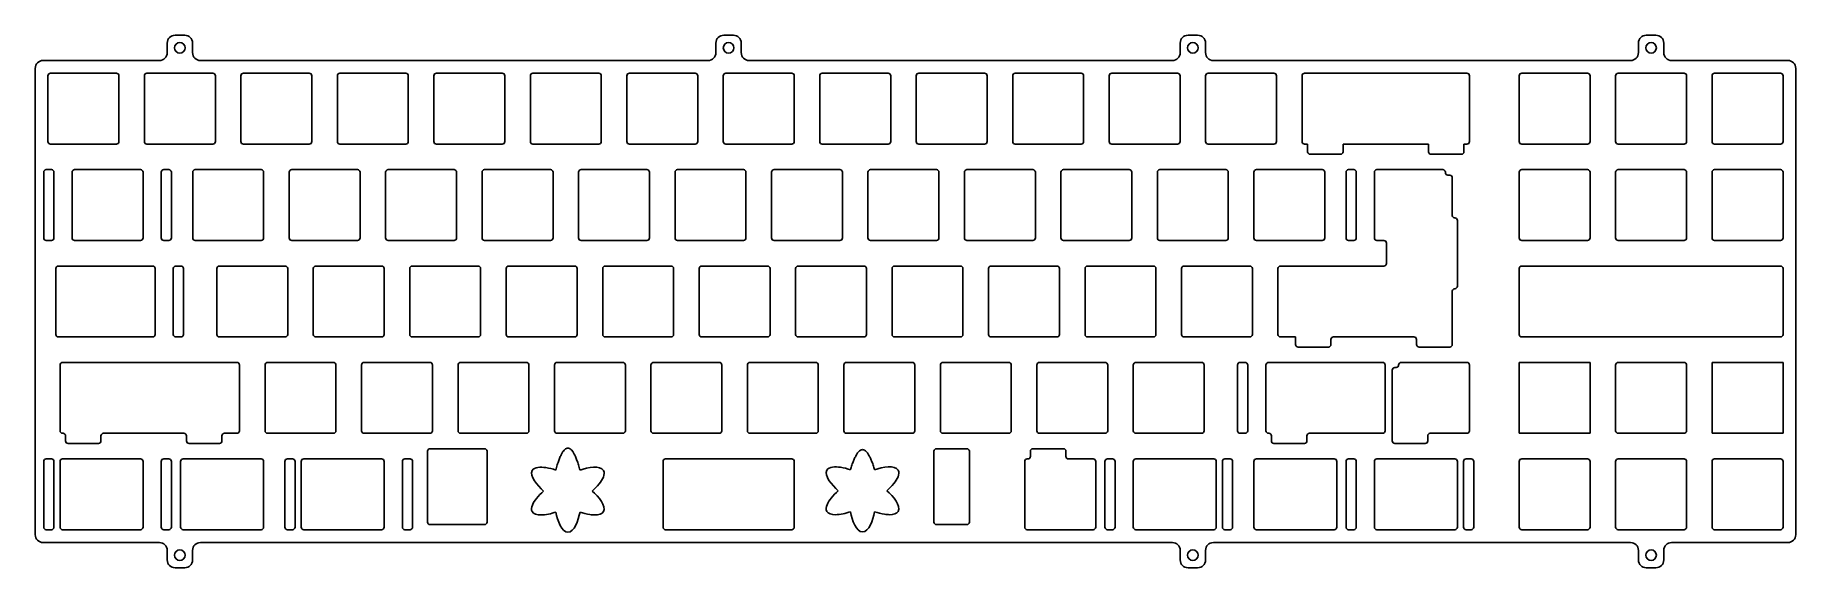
# Model space of a CAD drawing. Header units: millimetres. Extents: x 0 to 348, y -100 to 5.
import ezdxf

# ---------------------------------------------------------------- set-up
doc = ezdxf.new("R2010")
doc.units = ezdxf.units.MM

msp = doc.modelspace()

# ---------------------------------------------------------------- linework, layer by layer
at = {"color": 7, "linetype": 'Continuous', "lineweight": 25}
for p, q in [((26.07, 1.84), (26.07, 3.74)), ((27.62, 5.29), (29.52, 5.29)), ((31.07, 1.84), (31.07, 3.74)), ((134.42, 3.74), (134.42, 1.84)), ((135.97, 5.29), (137.87, 5.29)), ((139.42, 3.74), (139.42, 1.84)), ((226.1, 1.84), (226.1, 3.74)), ((227.65, 5.29), (229.55, 5.29)), ((231.1, 1.84), (231.1, 3.74)), ((316.59, 1.84), (316.59, 3.74)), ((318.14, 5.29), (320.04, 5.29)), ((321.59, 1.84), (321.59, 3.74)), ((1.55, 0.29), (24.52, 0.29)), ((32.62, 0.29), (132.87, 0.29)), ((140.97, 0.29), (224.55, 0.29)), ((232.65, 0.29), (315.04, 0.29)), ((323.14, 0.29), (346.11, 0.29)), ((0, -1.26), (0, -93.41)), ((2.52, -2.73), (2.52, -15.73)), ((16.02, -2.23), (3.02, -2.23)), ((16.52, -15.73), (16.52, -2.73)), ((21.57, -2.73), (21.57, -15.73)), ((22.07, -2.23), (35.08, -2.23)), ((35.58, -2.73), (35.58, -15.73)), ((40.62, -2.73), (40.62, -15.73)), ((41.12, -2.23), (54.12, -2.23)), ((54.62, -2.73), (54.62, -15.73)), ((59.67, -2.73), (59.67, -15.73)), ((60.17, -2.23), (73.17, -2.23)), ((73.67, -2.73), (73.67, -15.73)), ((78.72, -2.73), (78.72, -15.73)), ((79.22, -2.23), (92.22, -2.23)), ((92.72, -2.73), (92.72, -15.73)), ((97.78, -2.73), (97.78, -15.73)), ((98.28, -2.23), (111.28, -2.23)), ((111.78, -2.73), (111.78, -15.73)), ((116.83, -2.73), (116.83, -15.73)), ((117.33, -2.23), (130.32, -2.23)), ((130.82, -2.73), (130.82, -15.73)), ((135.88, -2.73), (135.88, -15.73)), ((136.38, -2.23), (149.38, -2.23)), ((149.88, -2.73), (149.88, -15.73)), ((154.93, -2.73), (154.93, -15.73)), ((155.43, -2.23), (168.43, -2.23)), ((168.93, -2.73), (168.93, -15.73)), ((173.97, -2.73), (173.97, -15.73)), ((174.47, -2.23), (187.47, -2.23)), ((187.97, -2.73), (187.97, -15.73)), ((193.03, -2.73), (193.03, -15.73)), ((193.53, -2.23), (206.53, -2.23)), ((207.03, -2.73), (207.03, -15.73)), ((212.07, -2.73), (212.07, -15.73)), ((212.57, -2.23), (225.57, -2.23)), ((226.07, -2.73), (226.07, -15.73)), ((231.12, -2.73), (231.12, -15.73)), ((231.62, -2.23), (244.62, -2.23)), ((245.12, -2.73), (245.12, -15.73)), ((250.18, -2.73), (250.18, -15.73)), ((250.68, -2.23), (282.73, -2.23)), ((283.23, -2.73), (283.23, -15.73)), ((293.04, -2.73), (293.04, -15.73)), ((293.54, -2.23), (306.54, -2.23)), ((307.04, -2.73), (307.04, -15.73)), ((312.09, -2.73), (312.09, -15.73)), ((312.59, -2.23), (325.59, -2.23)), ((326.09, -2.73), (326.09, -15.73)), ((331.14, -2.73), (331.14, -15.73)), ((331.64, -2.23), (344.64, -2.23)), ((345.14, -2.73), (345.14, -15.73)), ((347.66, -1.26), (347.66, -93.41)), ((3.02, -16.23), (16.02, -16.23)), ((22.07, -16.23), (35.08, -16.23)), ((41.12, -16.23), (54.12, -16.23)), ((60.17, -16.23), (73.17, -16.23)), ((79.22, -16.23), (92.22, -16.23)), ((98.28, -16.23), (111.28, -16.23)), ((117.33, -16.23), (130.32, -16.23)), ((136.38, -16.23), (149.38, -16.23)), ((155.43, -16.23), (168.43, -16.23)), ((174.47, -16.23), (187.47, -16.23)), ((193.53, -16.23), (206.53, -16.23)), ((212.57, -16.23), (225.57, -16.23)), ((231.62, -16.23), (244.62, -16.23)), ((250.68, -16.23), (251.26, -16.23)), ((251.26, -16.23), (251.26, -17.73)), ((258.26, -16.23), (275.14, -16.23)), ((258.26, -16.23), (258.26, -17.73)), ((275.14, -16.23), (275.14, -17.73)), ((282.14, -16.23), (282.73, -16.23)), ((282.14, -16.23), (282.14, -17.73)), ((293.54, -16.23), (306.54, -16.23)), ((312.59, -16.23), (325.59, -16.23)), ((331.64, -16.23), (344.64, -16.23)), ((251.76, -18.23), (257.76, -18.23)), ((275.64, -18.23), (281.64, -18.23)), ((1.69, -21.78), (1.69, -34.78)), ((2.19, -21.28), (3.19, -21.28)), ((3.69, -21.78), (3.69, -34.78)), ((7.29, -21.78), (7.29, -34.78)), ((7.79, -21.28), (20.79, -21.28)), ((21.29, -21.78), (21.29, -34.78)), ((24.89, -21.78), (24.89, -34.78)), ((25.39, -21.28), (26.39, -21.28)), ((26.89, -21.78), (26.89, -34.78)), ((31.1, -21.78), (31.1, -34.78)), ((31.6, -21.28), (44.6, -21.28)), ((45.1, -21.78), (45.1, -34.78)), ((50.15, -21.78), (50.15, -34.78)), ((50.65, -21.28), (63.65, -21.28)), ((64.15, -21.78), (64.15, -34.78)), ((69.2, -21.78), (69.2, -34.78)), ((69.7, -21.28), (82.7, -21.28)), ((83.2, -21.78), (83.2, -34.78)), ((88.25, -21.78), (88.25, -34.78)), ((88.75, -21.28), (101.75, -21.28)), ((102.25, -21.78), (102.25, -34.78)), ((107.3, -21.78), (107.3, -34.78)), ((107.8, -21.28), (120.8, -21.28)), ((121.3, -21.78), (121.3, -34.78)), ((126.35, -21.78), (126.35, -34.78)), ((126.85, -21.28), (139.85, -21.28)), ((140.35, -21.78), (140.35, -34.78)), ((145.4, -21.78), (145.4, -34.78)), ((145.9, -21.28), (158.9, -21.28)), ((159.4, -21.78), (159.4, -34.78)), ((164.45, -21.78), (164.45, -34.78)), ((164.95, -21.28), (177.95, -21.28)), ((178.45, -21.78), (178.45, -34.78)), ((183.5, -21.78), (183.5, -34.78)), ((184, -21.28), (197, -21.28)), ((197.5, -21.78), (197.5, -34.78)), ((202.55, -21.78), (202.55, -34.78)), ((203.05, -21.28), (216.05, -21.28)), ((216.55, -21.78), (216.55, -34.78)), ((221.6, -21.78), (221.6, -34.78)), ((222.1, -21.28), (235.1, -21.28)), ((235.6, -21.78), (235.6, -34.78)), ((240.65, -21.78), (240.65, -34.78)), ((241.15, -21.28), (254.15, -21.28)), ((254.65, -21.78), (254.65, -34.78)), ((258.86, -21.78), (258.86, -34.78)), ((259.36, -21.28), (260.36, -21.28)), ((260.86, -21.78), (260.86, -34.78)), ((264.46, -21.78), (264.46, -34.78)), ((264.96, -21.28), (277.96, -21.28)), ((278.46, -21.78), (278.46, -21.87)), ((279.34, -22.37), (278.96, -22.37)), ((279.84, -22.87), (279.84, -30.31)), ((293.04, -21.78), (293.04, -34.78)), ((293.54, -21.28), (306.54, -21.28)), ((307.04, -21.78), (307.04, -34.78)), ((312.09, -21.78), (312.09, -34.78)), ((312.59, -21.28), (325.59, -21.28)), ((326.09, -21.78), (326.09, -34.78)), ((331.14, -21.78), (331.14, -34.78)), ((331.64, -21.28), (344.64, -21.28)), ((345.14, -21.78), (345.14, -34.78)), ((280.84, -31.31), (280.84, -44.31)), ((2.19, -35.28), (3.19, -35.28)), ((7.79, -35.28), (20.79, -35.28)), ((25.39, -35.28), (26.39, -35.28)), ((31.6, -35.28), (44.6, -35.28)), ((50.65, -35.28), (63.65, -35.28)), ((69.7, -35.28), (82.7, -35.28)), ((88.75, -35.28), (101.75, -35.28)), ((107.8, -35.28), (120.8, -35.28)), ((126.85, -35.28), (139.85, -35.28)), ((145.9, -35.28), (158.9, -35.28)), ((164.95, -35.28), (177.95, -35.28)), ((184, -35.28), (197, -35.28)), ((203.05, -35.28), (216.05, -35.28)), ((222.1, -35.28), (235.1, -35.28)), ((241.15, -35.28), (254.15, -35.28)), ((259.36, -35.28), (260.36, -35.28)), ((264.96, -35.28), (266.34, -35.28)), ((266.84, -35.78), (266.84, -39.83)), ((293.54, -35.28), (306.54, -35.28)), ((312.59, -35.28), (325.59, -35.28)), ((331.64, -35.28), (344.64, -35.28)), ((4.07, -40.83), (4.07, -53.83)), ((4.57, -40.33), (23.17, -40.33)), ((23.67, -40.83), (23.67, -53.83)), ((27.27, -40.83), (27.27, -53.83)), ((27.77, -40.33), (28.77, -40.33)), ((29.27, -40.83), (29.27, -53.83)), ((35.86, -40.83), (35.86, -53.83)), ((36.36, -40.33), (49.36, -40.33)), ((49.86, -40.83), (49.86, -53.83)), ((54.91, -40.83), (54.91, -53.83)), ((55.41, -40.33), (68.41, -40.33)), ((68.91, -40.83), (68.91, -53.83)), ((73.96, -40.83), (73.96, -53.83)), ((74.46, -40.33), (87.46, -40.33)), ((87.96, -40.83), (87.96, -53.83)), ((93.01, -40.83), (93.01, -53.83)), ((93.51, -40.33), (106.51, -40.33)), ((107.01, -40.83), (107.01, -53.83)), ((112.06, -40.83), (112.06, -53.83)), ((112.56, -40.33), (125.56, -40.33)), ((126.06, -40.83), (126.06, -53.83)), ((131.11, -40.83), (131.11, -53.83)), ((131.61, -40.33), (144.61, -40.33)), ((145.11, -40.83), (145.11, -53.83)), ((150.16, -40.83), (150.16, -53.83)), ((150.66, -40.33), (163.66, -40.33)), ((164.16, -40.83), (164.16, -53.83)), ((169.21, -40.83), (169.21, -53.83)), ((169.71, -40.33), (182.71, -40.33)), ((183.21, -40.83), (183.21, -53.83)), ((188.26, -40.83), (188.26, -53.83)), ((188.76, -40.33), (201.76, -40.33)), ((202.26, -40.83), (202.26, -53.83)), ((207.31, -40.83), (207.31, -53.83)), ((207.81, -40.33), (220.81, -40.33)), ((221.31, -40.83), (221.31, -53.83)), ((226.36, -40.83), (226.36, -53.83)), ((226.86, -40.33), (239.86, -40.33)), ((240.36, -40.83), (240.36, -53.83)), ((245.41, -40.83), (245.41, -53.83)), ((245.91, -40.33), (266.34, -40.33)), ((293.04, -40.83), (293.04, -53.83)), ((293.54, -40.33), (344.64, -40.33)), ((345.14, -40.83), (345.14, -53.83)), ((279.84, -55.83), (279.84, -45.31)), ((4.57, -54.33), (23.17, -54.33)), ((27.77, -54.33), (28.77, -54.33)), ((36.36, -54.33), (49.36, -54.33)), ((55.41, -54.33), (68.41, -54.33)), ((74.46, -54.33), (87.46, -54.33)), ((93.51, -54.33), (106.51, -54.33)), ((112.56, -54.33), (125.56, -54.33)), ((131.61, -54.33), (144.61, -54.33)), ((150.66, -54.33), (163.66, -54.33)), ((169.71, -54.33), (182.71, -54.33)), ((188.76, -54.33), (201.76, -54.33)), ((207.81, -54.33), (220.81, -54.33)), ((226.86, -54.33), (239.86, -54.33)), ((245.91, -54.33), (248.88, -54.33)), ((248.88, -54.33), (248.88, -55.83)), ((255.88, -54.83), (255.88, -55.83)), ((272.26, -54.33), (256.38, -54.33)), ((272.76, -55.83), (272.76, -54.83)), ((293.54, -54.33), (344.64, -54.33)), ((249.38, -56.33), (255.38, -56.33)), ((273.26, -56.33), (279.34, -56.33)), ((4.91, -59.88), (4.91, -72.88)), ((5.41, -59.38), (39.84, -59.38)), ((40.34, -59.88), (40.34, -72.88)), ((45.39, -59.88), (45.39, -72.88)), ((45.89, -59.38), (58.89, -59.38)), ((59.39, -59.88), (59.39, -72.88)), ((64.44, -59.88), (64.44, -72.88)), ((64.94, -59.38), (77.94, -59.38)), ((78.44, -59.88), (78.44, -72.88)), ((83.49, -59.88), (83.49, -72.88)), ((83.99, -59.38), (96.99, -59.38)), ((97.49, -59.88), (97.49, -72.88)), ((102.54, -59.88), (102.54, -72.88)), ((103.04, -59.38), (116.04, -59.38)), ((116.54, -59.88), (116.54, -72.88)), ((121.59, -59.88), (121.59, -72.88)), ((122.09, -59.38), (135.09, -59.38)), ((135.59, -59.88), (135.59, -72.88)), ((140.64, -59.88), (140.64, -72.88)), ((141.14, -59.38), (154.14, -59.38)), ((154.64, -59.88), (154.64, -72.88)), ((159.69, -59.88), (159.69, -72.88)), ((160.19, -59.38), (173.19, -59.38)), ((173.69, -59.88), (173.69, -72.88)), ((178.74, -59.88), (178.74, -72.88)), ((179.24, -59.38), (192.24, -59.38)), ((192.74, -59.88), (192.74, -72.88)), ((197.79, -59.88), (197.79, -72.88)), ((198.29, -59.38), (211.29, -59.38)), ((211.79, -59.88), (211.79, -72.88)), ((216.84, -59.88), (216.84, -72.88)), ((217.34, -59.38), (230.34, -59.38)), ((230.84, -59.88), (230.84, -72.88)), ((237.43, -59.88), (237.43, -72.88)), ((237.93, -59.38), (238.93, -59.38)), ((239.43, -59.88), (239.43, -72.88)), ((243.03, -59.88), (243.03, -72.88)), ((266.06, -59.38), (243.53, -59.38)), ((266.56, -59.88), (266.56, -72.88)), ((267.99, -60.88), (267.99, -74.88)), ((268.49, -60.38), (268.73, -60.38)), ((269.73, -59.38), (282.73, -59.38)), ((283.23, -59.88), (283.23, -72.88)), ((293.04, -59.38), (307.04, -59.38)), ((293.04, -59.38), (293.04, -73.38)), ((307.04, -59.38), (307.04, -73.38)), ((312.09, -59.88), (312.09, -72.88)), ((312.59, -59.38), (325.59, -59.38)), ((326.09, -59.88), (326.09, -72.88)), ((331.14, -59.38), (345.14, -59.38)), ((331.14, -59.38), (331.14, -73.38)), ((345.14, -59.38), (345.14, -73.38)), ((5.41, -73.38), (5.49, -73.38)), ((5.99, -73.88), (5.99, -74.88)), ((6.49, -75.38), (12.49, -75.38)), ((12.99, -73.88), (12.99, -74.88)), ((13.49, -73.38), (29.37, -73.38)), ((29.87, -73.88), (29.87, -74.88)), ((30.37, -75.38), (36.37, -75.38)), ((36.87, -73.88), (36.87, -74.88)), ((37.37, -73.38), (39.84, -73.38)), ((45.89, -73.38), (58.89, -73.38)), ((64.94, -73.38), (77.94, -73.38)), ((88.72, -76.43), (77.97, -76.43)), ((83.99, -73.38), (96.99, -73.38)), ((103.04, -73.38), (116.04, -73.38)), ((122.09, -73.38), (135.09, -73.38)), ((141.14, -73.38), (154.14, -73.38)), ((160.19, -73.38), (173.19, -73.38)), ((183.97, -76.43), (177.97, -76.43)), ((179.24, -73.38), (192.24, -73.38)), ((203.03, -76.43), (197.03, -76.43)), ((198.29, -73.38), (211.29, -73.38)), ((217.34, -73.38), (230.34, -73.38)), ((237.93, -73.38), (238.93, -73.38)), ((243.53, -73.38), (243.62, -73.38)), ((244.12, -73.88), (244.12, -74.88)), ((244.62, -75.38), (250.62, -75.38)), ((251.12, -73.88), (251.12, -74.88)), ((251.62, -73.38), (266.06, -73.38)), ((268.49, -75.38), (274.49, -75.38)), ((274.99, -73.88), (274.99, -74.88)), ((275.49, -73.38), (282.73, -73.38)), ((293.04, -73.38), (307.04, -73.38)), ((312.59, -73.38), (325.59, -73.38)), ((331.14, -73.38), (345.14, -73.38)), ((1.69, -78.93), (1.69, -91.93)), ((2.19, -78.43), (3.19, -78.43)), ((3.69, -78.93), (3.69, -91.93)), ((4.91, -78.93), (4.91, -91.93)), ((5.41, -78.43), (20.79, -78.43)), ((21.29, -78.93), (21.29, -91.93)), ((24.89, -78.93), (24.89, -91.93)), ((25.39, -78.43), (26.39, -78.43)), ((26.89, -78.93), (26.89, -91.93)), ((28.72, -78.93), (28.72, -91.93)), ((29.22, -78.43), (44.6, -78.43)), ((45.1, -78.93), (45.1, -91.93)), ((49.31, -78.93), (49.31, -91.93)), ((49.81, -78.43), (50.81, -78.43)), ((51.31, -78.93), (51.31, -91.93)), ((52.53, -78.93), (52.53, -91.93)), ((53.03, -78.43), (68.41, -78.43)), ((68.91, -78.93), (68.91, -91.93)), ((72.51, -78.93), (72.51, -91.93)), ((73.01, -78.43), (74.01, -78.43)), ((74.51, -78.93), (74.51, -91.93)), ((77.47, -90.93), (77.47, -76.93)), ((89.22, -90.93), (89.22, -76.93)), ((123.97, -78.93), (123.97, -91.93)), ((124.47, -78.43), (149.38, -78.43)), ((149.88, -78.93), (149.88, -91.93)), ((177.47, -90.93), (177.47, -76.93)), ((184.47, -90.93), (184.47, -76.93)), ((195.41, -78.93), (195.41, -91.93)), ((195.91, -78.43), (196.03, -78.43)), ((196.53, -76.93), (196.53, -77.93)), ((203.53, -77.93), (203.53, -76.93)), ((204.03, -78.43), (208.91, -78.43)), ((209.41, -78.93), (209.41, -91.93)), ((211.24, -78.93), (211.24, -91.93)), ((211.74, -78.43), (212.74, -78.43)), ((213.24, -78.93), (213.24, -91.93)), ((216.84, -78.93), (216.84, -91.93)), ((217.34, -78.43), (232.72, -78.43)), ((233.22, -78.93), (233.22, -91.93)), ((234.44, -78.93), (234.44, -91.93)), ((234.94, -78.43), (235.94, -78.43)), ((236.44, -78.93), (236.44, -91.93)), ((240.65, -78.93), (240.65, -91.93)), ((241.15, -78.43), (256.53, -78.43)), ((257.03, -78.93), (257.03, -91.93)), ((258.86, -78.93), (258.86, -91.93)), ((259.36, -78.43), (260.36, -78.43)), ((260.86, -78.93), (260.86, -91.93)), ((264.46, -78.93), (264.46, -91.93)), ((264.96, -78.43), (280.34, -78.43)), ((280.84, -78.93), (280.84, -91.93)), ((282.06, -78.93), (282.06, -91.93)), ((282.56, -78.43), (283.56, -78.43)), ((284.06, -78.93), (284.06, -91.93)), ((293.04, -78.93), (293.04, -91.93)), ((293.54, -78.43), (306.54, -78.43)), ((307.04, -78.93), (307.04, -91.93)), ((312.09, -78.93), (312.09, -91.93)), ((312.59, -78.43), (325.59, -78.43)), ((326.09, -78.93), (326.09, -91.93)), ((331.14, -78.93), (331.14, -91.93)), ((331.64, -78.43), (344.64, -78.43)), ((345.14, -78.93), (345.14, -91.93)), ((2.19, -92.43), (3.19, -92.43)), ((5.41, -92.43), (20.79, -92.43)), ((25.39, -92.43), (26.39, -92.43)), ((29.22, -92.43), (44.6, -92.43)), ((49.81, -92.43), (50.81, -92.43)), ((53.03, -92.43), (68.41, -92.43)), ((73.01, -92.43), (74.01, -92.43)), ((88.72, -91.43), (77.97, -91.43)), ((124.47, -92.43), (149.38, -92.43)), ((183.97, -91.43), (177.97, -91.43)), ((195.91, -92.43), (208.91, -92.43)), ((211.74, -92.43), (212.74, -92.43)), ((217.34, -92.43), (232.72, -92.43)), ((234.94, -92.43), (235.94, -92.43)), ((241.15, -92.43), (256.53, -92.43)), ((259.36, -92.43), (260.36, -92.43)), ((264.96, -92.43), (280.34, -92.43)), ((282.56, -92.43), (283.56, -92.43)), ((293.54, -92.43), (306.54, -92.43)), ((312.59, -92.43), (325.59, -92.43)), ((331.64, -92.43), (344.64, -92.43)), ((1.55, -94.96), (24.52, -94.96)), ((26.07, -96.51), (26.07, -98.41)), ((31.07, -96.51), (31.07, -98.41)), ((32.62, -94.96), (224.55, -94.96)), ((226.1, -96.51), (226.1, -98.41)), ((231.1, -96.51), (231.1, -98.41)), ((232.65, -94.96), (315.04, -94.96)), ((316.59, -98.41), (316.59, -96.51)), ((321.59, -98.41), (321.59, -96.51)), ((323.14, -94.96), (346.11, -94.96)), ((27.62, -99.96), (29.52, -99.96)), ((227.65, -99.96), (229.55, -99.96)), ((320.04, -99.96), (318.14, -99.96))]:
    msp.add_line(p, q, dxfattribs=at)
for centre in [(28.57, 2.79), (136.92, 2.79), (228.6, 2.79), (319.09, 2.79), (28.57, -97.46), (228.6, -97.46), (319.09, -97.46)]:
    msp.add_circle(centre, 1.05, dxfattribs=at)
for centre, radius, start, end in [((27.62, 3.74), 1.55, 90, 180), ((29.52, 3.74), 1.55, 0, 90), ((135.97, 3.74), 1.55, 90, 180), ((137.87, 3.74), 1.55, 0, 90), ((227.65, 3.74), 1.55, 90, 180), ((229.55, 3.74), 1.55, 0, 90), ((318.14, 3.74), 1.55, 90, 180), ((320.04, 3.74), 1.55, 0, 90), ((1.55, -1.26), 1.55, 90, 180), ((24.52, 1.84), 1.55, 270, 0), ((32.62, 1.84), 1.55, 180, 270), ((132.87, 1.84), 1.55, 270, 0), ((140.97, 1.84), 1.55, 180, 270), ((224.55, 1.84), 1.55, 270, 0), ((232.65, 1.84), 1.55, 180, 270), ((315.04, 1.84), 1.55, 270, 0), ((323.14, 1.84), 1.55, 180, 270), ((346.11, -1.26), 1.55, 0, 90), ((3.02, -2.73), 0.5, 90, 180), ((16.02, -2.73), 0.5, 0, 90), ((22.07, -2.73), 0.5, 90, 180), ((35.08, -2.73), 0.5, 0, 90), ((41.12, -2.73), 0.5, 90, 180), ((54.12, -2.73), 0.5, 0, 90), ((60.17, -2.73), 0.5, 90, 180), ((73.17, -2.73), 0.5, 0, 90), ((79.22, -2.73), 0.5, 90, 180), ((92.22, -2.73), 0.5, 0, 90), ((98.28, -2.73), 0.5, 90, 180), ((111.28, -2.73), 0.5, 0, 90), ((117.33, -2.73), 0.5, 90, 180), ((130.32, -2.73), 0.5, 0, 90), ((136.38, -2.73), 0.5, 90, 180), ((149.38, -2.73), 0.5, 0, 90), ((155.43, -2.73), 0.5, 90, 180), ((168.43, -2.73), 0.5, 0, 90), ((174.47, -2.73), 0.5, 90, 180), ((187.47, -2.73), 0.5, 0, 90), ((193.53, -2.73), 0.5, 90, 180), ((206.53, -2.73), 0.5, 0, 90), ((212.57, -2.73), 0.5, 90, 180), ((225.57, -2.73), 0.5, 0, 90), ((231.62, -2.73), 0.5, 90, 180), ((244.62, -2.73), 0.5, 0, 90), ((250.68, -2.73), 0.5, 90, 180), ((282.73, -2.73), 0.5, 0, 90), ((293.54, -2.73), 0.5, 90, 180), ((306.54, -2.73), 0.5, 0, 90), ((312.59, -2.73), 0.5, 90, 180), ((325.59, -2.73), 0.5, 0, 90), ((331.64, -2.73), 0.5, 90, 180), ((344.64, -2.73), 0.5, 0, 90), ((3.02, -15.73), 0.5, 180, 270), ((16.02, -15.73), 0.5, 270, 0), ((22.07, -15.73), 0.5, 180, 270), ((35.08, -15.73), 0.5, 270, 0), ((41.12, -15.73), 0.5, 180, 270), ((54.12, -15.73), 0.5, 270, 0), ((60.17, -15.73), 0.5, 180, 270), ((73.17, -15.73), 0.5, 270, 0), ((79.22, -15.73), 0.5, 180, 270), ((92.22, -15.73), 0.5, 270, 0), ((98.28, -15.73), 0.5, 180, 270), ((111.28, -15.73), 0.5, 270, 0), ((117.33, -15.73), 0.5, 180, 270), ((130.32, -15.73), 0.5, 270, 0), ((136.38, -15.73), 0.5, 180, 270), ((149.38, -15.73), 0.5, 270, 0), ((155.43, -15.73), 0.5, 180, 270), ((168.43, -15.73), 0.5, 270, 0), ((174.47, -15.73), 0.5, 180, 270), ((187.47, -15.73), 0.5, 270, 0), ((193.53, -15.73), 0.5, 180, 270), ((206.53, -15.73), 0.5, 270, 0), ((212.57, -15.73), 0.5, 180, 270), ((225.57, -15.73), 0.5, 270, 0), ((231.62, -15.73), 0.5, 180, 270), ((244.62, -15.73), 0.5, 270, 0), ((250.68, -15.73), 0.5, 180, 270), ((282.73, -15.73), 0.5, 270, 0), ((293.54, -15.73), 0.5, 180, 270), ((306.54, -15.73), 0.5, 270, 0), ((312.59, -15.73), 0.5, 180, 270), ((325.59, -15.73), 0.5, 270, 0), ((331.64, -15.73), 0.5, 180, 270), ((344.64, -15.73), 0.5, 270, 0), ((251.76, -17.73), 0.5, 180, 270), ((257.76, -17.73), 0.5, 270, 0), ((275.64, -17.73), 0.5, 180, 270), ((281.64, -17.73), 0.5, 270, 0), ((2.19, -21.78), 0.5, 90, 180), ((3.19, -21.78), 0.5, 0, 90), ((7.79, -21.78), 0.5, 90, 180), ((20.79, -21.78), 0.5, 0, 90), ((25.39, -21.78), 0.5, 90, 180), ((26.39, -21.78), 0.5, 0, 90), ((31.6, -21.78), 0.5, 90, 180), ((44.6, -21.78), 0.5, 0, 90), ((50.65, -21.78), 0.5, 90, 180), ((63.65, -21.78), 0.5, 0, 90), ((69.7, -21.78), 0.5, 90, 180), ((82.7, -21.78), 0.5, 0, 90), ((88.75, -21.78), 0.5, 90, 180), ((101.75, -21.78), 0.5, 0, 90), ((107.8, -21.78), 0.5, 90, 180), ((120.8, -21.78), 0.5, 0, 90), ((126.85, -21.78), 0.5, 90, 180), ((139.85, -21.78), 0.5, 0, 90), ((145.9, -21.78), 0.5, 90, 180), ((158.9, -21.78), 0.5, 0, 90), ((164.95, -21.78), 0.5, 90, 180), ((177.95, -21.78), 0.5, 0, 90), ((184, -21.78), 0.5, 90, 180), ((197, -21.78), 0.5, 0, 90), ((203.05, -21.78), 0.5, 90, 180), ((216.05, -21.78), 0.5, 0, 90), ((222.1, -21.78), 0.5, 90, 180), ((235.1, -21.78), 0.5, 0, 90), ((241.15, -21.78), 0.5, 90, 180), ((254.15, -21.78), 0.5, 0, 90), ((259.36, -21.78), 0.5, 90, 180), ((260.36, -21.78), 0.5, 0, 90), ((264.96, -21.78), 0.5, 90, 180), ((277.96, -21.78), 0.5, 0, 90), ((278.96, -21.87), 0.5, 180, 270), ((279.34, -22.87), 0.5, 0, 90), ((293.54, -21.78), 0.5, 90, 180), ((306.54, -21.78), 0.5, 0, 90), ((312.59, -21.78), 0.5, 90, 180), ((325.59, -21.78), 0.5, 0, 90), ((331.64, -21.78), 0.5, 90, 180), ((344.64, -21.78), 0.5, 0, 90), ((280.34, -30.31), 0.5, 180, 270), ((280.34, -31.31), 0.5, 0, 90), ((2.19, -34.78), 0.5, 180, 270), ((3.19, -34.78), 0.5, 270, 0), ((7.79, -34.78), 0.5, 180, 270), ((20.79, -34.78), 0.5, 270, 0), ((25.39, -34.78), 0.5, 180, 270), ((26.39, -34.78), 0.5, 270, 0), ((31.6, -34.78), 0.5, 180, 270), ((44.6, -34.78), 0.5, 270, 0), ((50.65, -34.78), 0.5, 180, 270), ((63.65, -34.78), 0.5, 270, 0), ((69.7, -34.78), 0.5, 180, 270), ((82.7, -34.78), 0.5, 270, 0), ((88.75, -34.78), 0.5, 180, 270), ((101.75, -34.78), 0.5, 270, 0), ((107.8, -34.78), 0.5, 180, 270), ((120.8, -34.78), 0.5, 270, 0), ((126.85, -34.78), 0.5, 180, 270), ((139.85, -34.78), 0.5, 270, 0), ((145.9, -34.78), 0.5, 180, 270), ((158.9, -34.78), 0.5, 270, 0), ((164.95, -34.78), 0.5, 180, 270), ((177.95, -34.78), 0.5, 270, 0), ((184, -34.78), 0.5, 180, 270), ((197, -34.78), 0.5, 270, 0), ((203.05, -34.78), 0.5, 180, 270), ((216.05, -34.78), 0.5, 270, 0), ((222.1, -34.78), 0.5, 180, 270), ((235.1, -34.78), 0.5, 270, 0), ((241.15, -34.78), 0.5, 180, 270), ((254.15, -34.78), 0.5, 270, 0), ((259.36, -34.78), 0.5, 180, 270), ((260.36, -34.78), 0.5, 270, 0), ((264.96, -34.78), 0.5, 180, 270), ((266.34, -35.78), 0.5, 0, 90), ((293.54, -34.78), 0.5, 180, 270), ((306.54, -34.78), 0.5, 270, 0), ((312.59, -34.78), 0.5, 180, 270), ((325.59, -34.78), 0.5, 270, 0), ((331.64, -34.78), 0.5, 180, 270), ((344.64, -34.78), 0.5, 270, 0), ((4.57, -40.83), 0.5, 90, 180), ((23.17, -40.83), 0.5, 0, 90), ((27.77, -40.83), 0.5, 90, 180), ((28.77, -40.83), 0.5, 0, 90), ((36.36, -40.83), 0.5, 90, 180), ((49.36, -40.83), 0.5, 0, 90), ((55.41, -40.83), 0.5, 90, 180), ((68.41, -40.83), 0.5, 0, 90), ((74.46, -40.83), 0.5, 90, 180), ((87.46, -40.83), 0.5, 0, 90), ((93.51, -40.83), 0.5, 90, 180), ((106.51, -40.83), 0.5, 0, 90), ((112.56, -40.83), 0.5, 90, 180), ((125.56, -40.83), 0.5, 0, 90), ((131.61, -40.83), 0.5, 90, 180), ((144.61, -40.83), 0.5, 0, 90), ((150.66, -40.83), 0.5, 90, 180), ((163.66, -40.83), 0.5, 0, 90), ((169.71, -40.83), 0.5, 90, 180), ((182.71, -40.83), 0.5, 0, 90), ((188.76, -40.83), 0.5, 90, 180), ((201.76, -40.83), 0.5, 0, 90), ((207.81, -40.83), 0.5, 90, 180), ((220.81, -40.83), 0.5, 0, 90), ((226.86, -40.83), 0.5, 90, 180), ((239.86, -40.83), 0.5, 0, 90), ((245.91, -40.83), 0.5, 90, 180), ((266.34, -39.83), 0.5, 270, 0), ((293.54, -40.83), 0.5, 90, 180), ((344.64, -40.83), 0.5, 0, 90), ((280.34, -45.31), 0.5, 90, 180), ((280.34, -44.31), 0.5, 270, 0), ((4.57, -53.83), 0.5, 180, 270), ((23.17, -53.83), 0.5, 270, 0), ((27.77, -53.83), 0.5, 180, 270), ((28.77, -53.83), 0.5, 270, 0), ((36.36, -53.83), 0.5, 180, 270), ((49.36, -53.83), 0.5, 270, 0), ((55.41, -53.83), 0.5, 180, 270), ((68.41, -53.83), 0.5, 270, 0), ((74.46, -53.83), 0.5, 180, 270), ((87.46, -53.83), 0.5, 270, 0), ((93.51, -53.83), 0.5, 180, 270), ((106.51, -53.83), 0.5, 270, 0), ((112.56, -53.83), 0.5, 180, 270), ((125.56, -53.83), 0.5, 270, 0), ((131.61, -53.83), 0.5, 180, 270), ((144.61, -53.83), 0.5, 270, 0), ((150.66, -53.83), 0.5, 180, 270), ((163.66, -53.83), 0.5, 270, 0), ((169.71, -53.83), 0.5, 180, 270), ((182.71, -53.83), 0.5, 270, 0), ((188.76, -53.83), 0.5, 180, 270), ((201.76, -53.83), 0.5, 270, 0), ((207.81, -53.83), 0.5, 180, 270), ((220.81, -53.83), 0.5, 270, 0), ((226.86, -53.83), 0.5, 180, 270), ((239.86, -53.83), 0.5, 270, 0), ((245.91, -53.83), 0.5, 180, 270), ((256.38, -54.83), 0.5, 90, 180), ((272.26, -54.83), 0.5, 0, 90), ((293.54, -53.83), 0.5, 180, 270), ((344.64, -53.83), 0.5, 270, 0), ((249.38, -55.83), 0.5, 180, 270), ((255.38, -55.83), 0.5, 270, 0), ((273.26, -55.83), 0.5, 180, 270), ((279.34, -55.83), 0.5, 270, 0), ((5.41, -59.88), 0.5, 90, 180), ((39.84, -59.88), 0.5, 0, 90), ((45.89, -59.88), 0.5, 90, 180), ((58.89, -59.88), 0.5, 0, 90), ((64.94, -59.88), 0.5, 90, 180), ((77.94, -59.88), 0.5, 0, 90), ((83.99, -59.88), 0.5, 90, 180), ((96.99, -59.88), 0.5, 0, 90), ((103.04, -59.88), 0.5, 90, 180), ((116.04, -59.88), 0.5, 0, 90), ((122.09, -59.88), 0.5, 90, 180), ((135.09, -59.88), 0.5, 0, 90), ((141.14, -59.88), 0.5, 90, 180), ((154.14, -59.88), 0.5, 0, 90), ((160.19, -59.88), 0.5, 90, 180), ((173.19, -59.88), 0.5, 0, 90), ((179.24, -59.88), 0.5, 90, 180), ((192.24, -59.88), 0.5, 0, 90), ((198.29, -59.88), 0.5, 90, 180), ((211.29, -59.88), 0.5, 0, 90), ((217.34, -59.88), 0.5, 90, 180), ((230.34, -59.88), 0.5, 0, 90), ((237.93, -59.88), 0.5, 90, 180), ((238.93, -59.88), 0.5, 0, 90), ((243.53, -59.88), 0.5, 90, 180), ((266.06, -59.88), 0.5, 0, 90), ((268.49, -60.88), 0.5, 90, 180), ((268.73, -59.88), 0.5, 270, 0), ((269.73, -59.88), 0.5, 90, 180), ((282.73, -59.88), 0.5, 0, 90), ((312.59, -59.88), 0.5, 90, 180), ((325.59, -59.88), 0.5, 0, 90), ((5.41, -72.88), 0.5, 180, 270), ((39.84, -72.88), 0.5, 270, 0), ((45.89, -72.88), 0.5, 180, 270), ((58.89, -72.88), 0.5, 270, 0), ((64.94, -72.88), 0.5, 180, 270), ((77.94, -72.88), 0.5, 270, 0), ((83.99, -72.88), 0.5, 180, 270), ((96.99, -72.88), 0.5, 270, 0), ((103.04, -72.88), 0.5, 180, 270), ((116.04, -72.88), 0.5, 270, 0), ((122.09, -72.88), 0.5, 180, 270), ((135.09, -72.88), 0.5, 270, 0), ((141.14, -72.88), 0.5, 180, 270), ((154.14, -72.88), 0.5, 270, 0), ((160.19, -72.88), 0.5, 180, 270), ((173.19, -72.88), 0.5, 270, 0), ((179.24, -72.88), 0.5, 180, 270), ((192.24, -72.88), 0.5, 270, 0), ((198.29, -72.88), 0.5, 180, 270), ((211.29, -72.88), 0.5, 270, 0), ((217.34, -72.88), 0.5, 180, 270), ((230.34, -72.88), 0.5, 270, 0), ((237.93, -72.88), 0.5, 180, 270), ((238.93, -72.88), 0.5, 270, 0), ((243.53, -72.88), 0.5, 180, 270), ((266.06, -72.88), 0.5, 270, 0), ((282.73, -72.88), 0.5, 270, 0), ((312.59, -72.88), 0.5, 180, 270), ((325.59, -72.88), 0.5, 270, 0), ((5.49, -73.88), 0.5, 0, 90), ((6.49, -74.88), 0.5, 180, 270), ((12.49, -74.88), 0.5, 270, 0), ((13.49, -73.88), 0.5, 90, 180), ((29.37, -73.88), 0.5, 0, 90), ((30.37, -74.88), 0.5, 180, 270), ((36.37, -74.88), 0.5, 270, 0), ((37.37, -73.88), 0.5, 90, 180), ((77.97, -76.93), 0.5, 90, 180), ((88.72, -76.93), 0.5, 0, 90), ((177.97, -76.93), 0.5, 90, 180), ((183.97, -76.93), 0.5, 0, 90), ((197.03, -76.93), 0.5, 90, 180), ((203.03, -76.93), 0.5, 0, 90), ((243.62, -73.88), 0.5, 0, 90), ((244.62, -74.88), 0.5, 180, 270), ((250.62, -74.88), 0.5, 270, 0), ((251.62, -73.88), 0.5, 90, 180), ((268.49, -74.88), 0.5, 180, 270), ((274.49, -74.88), 0.5, 270, 0), ((275.49, -73.88), 0.5, 90, 180), ((2.19, -78.93), 0.5, 90, 180), ((3.19, -78.93), 0.5, 0, 90), ((5.41, -78.93), 0.5, 90, 180), ((20.79, -78.93), 0.5, 0, 90), ((25.39, -78.93), 0.5, 90, 180), ((26.39, -78.93), 0.5, 0, 90), ((29.22, -78.93), 0.5, 90, 180), ((44.6, -78.93), 0.5, 0, 90), ((49.81, -78.93), 0.5, 90, 180), ((50.81, -78.93), 0.5, 0, 90), ((53.03, -78.93), 0.5, 90, 180), ((68.41, -78.93), 0.5, 0, 90), ((73.01, -78.93), 0.5, 90, 180), ((74.01, -78.93), 0.5, 0, 90), ((124.47, -78.93), 0.5, 90, 180), ((149.38, -78.93), 0.5, 0, 90), ((195.91, -78.93), 0.5, 90, 180), ((196.03, -77.93), 0.5, 270, 0), ((204.03, -77.93), 0.5, 180, 270), ((208.91, -78.93), 0.5, 0, 90), ((211.74, -78.93), 0.5, 90, 180), ((212.74, -78.93), 0.5, 0, 90), ((217.34, -78.93), 0.5, 90, 180), ((232.72, -78.93), 0.5, 0, 90), ((234.94, -78.93), 0.5, 90, 180), ((235.94, -78.93), 0.5, 0, 90), ((241.15, -78.93), 0.5, 90, 180), ((256.53, -78.93), 0.5, 0, 90), ((259.36, -78.93), 0.5, 90, 180), ((260.36, -78.93), 0.5, 0, 90), ((264.96, -78.93), 0.5, 90, 180), ((280.34, -78.93), 0.5, 0, 90), ((282.56, -78.93), 0.5, 90, 180), ((283.56, -78.93), 0.5, 0, 90), ((293.54, -78.93), 0.5, 90, 180), ((306.54, -78.93), 0.5, 0, 90), ((312.59, -78.93), 0.5, 90, 180), ((325.59, -78.93), 0.5, 0, 90), ((331.64, -78.93), 0.5, 90, 180), ((344.64, -78.93), 0.5, 0, 90), ((1.55, -93.41), 1.55, 180, 270), ((2.19, -91.93), 0.5, 180, 270), ((3.19, -91.93), 0.5, 270, 0), ((5.41, -91.93), 0.5, 180, 270), ((20.79, -91.93), 0.5, 270, 0), ((25.39, -91.93), 0.5, 180, 270), ((26.39, -91.93), 0.5, 270, 0), ((29.22, -91.93), 0.5, 180, 270), ((44.6, -91.93), 0.5, 270, 0), ((49.81, -91.93), 0.5, 180, 270), ((50.81, -91.93), 0.5, 270, 0), ((53.03, -91.93), 0.5, 180, 270), ((68.41, -91.93), 0.5, 270, 0), ((73.01, -91.93), 0.5, 180, 270), ((74.01, -91.93), 0.5, 270, 0), ((77.97, -90.93), 0.5, 180, 270), ((88.72, -90.93), 0.5, 270, 0), ((124.47, -91.93), 0.5, 180, 270), ((149.38, -91.93), 0.5, 270, 0), ((177.97, -90.93), 0.5, 180, 270), ((183.97, -90.93), 0.5, 270, 0), ((195.91, -91.93), 0.5, 180, 270), ((208.91, -91.93), 0.5, 270, 0), ((211.74, -91.93), 0.5, 180, 270), ((212.74, -91.93), 0.5, 270, 0), ((217.34, -91.93), 0.5, 180, 270), ((232.72, -91.93), 0.5, 270, 0), ((234.94, -91.93), 0.5, 180, 270), ((235.94, -91.93), 0.5, 270, 0), ((241.15, -91.93), 0.5, 180, 270), ((256.53, -91.93), 0.5, 270, 0), ((259.36, -91.93), 0.5, 180, 270), ((260.36, -91.93), 0.5, 270, 0), ((264.96, -91.93), 0.5, 180, 270), ((280.34, -91.93), 0.5, 270, 0), ((282.56, -91.93), 0.5, 180, 270), ((283.56, -91.93), 0.5, 270, 0), ((293.54, -91.93), 0.5, 180, 270), ((306.54, -91.93), 0.5, 270, 0), ((312.59, -91.93), 0.5, 180, 270), ((325.59, -91.93), 0.5, 270, 0), ((331.64, -91.93), 0.5, 180, 270), ((344.64, -91.93), 0.5, 270, 0), ((346.11, -93.41), 1.55, 270, 0), ((24.52, -96.51), 1.55, 0, 90), ((32.62, -96.51), 1.55, 90, 180), ((224.55, -96.51), 1.55, 0, 90), ((232.65, -96.51), 1.55, 90, 180), ((315.04, -96.51), 1.55, 0, 90), ((323.14, -96.51), 1.55, 90, 180), ((27.62, -98.41), 1.55, 180, 270), ((29.52, -98.41), 1.55, 270, 0), ((227.65, -98.41), 1.55, 180, 270), ((229.55, -98.41), 1.55, 270, 0), ((318.14, -98.41), 1.55, 180, 270), ((320.04, -98.41), 1.55, 270, 0)]:
    msp.add_arc(centre, radius, start, end, dxfattribs=at)
for points, degree in [([(107.58, -80.65), (105.19, -71.92), (102.79, -80.65)], 2), ([(112.22, -80.73), (111.61, -79.66), (109.17, -80.08), (107.58, -80.65)], 3), ([(159.03, -80.09), (158.04, -79.94), (156.76, -79.92), (156.33, -80.67)], 3), ([(165.76, -80.59), (163.37, -72.62), (160.98, -80.59)], 2), ([(170.41, -80.67), (169.79, -79.6), (167.35, -80.02), (165.76, -80.59)], 3), ([(98.15, -80.73), (97.53, -81.8), (99.12, -83.71), (100.4, -84.8)], 3), ([(100.84, -80.16), (99.85, -80.01), (98.58, -79.99), (98.15, -80.73)], 3), ([(102.79, -80.65), (102.18, -80.43), (101.49, -80.25), (100.84, -80.16)], 3), ([(109.97, -84.8), (110.47, -84.37), (110.97, -83.86), (111.37, -83.36)], 3), ([(111.37, -83.36), (112, -82.57), (112.66, -81.48), (112.22, -80.73)], 3), ([(156.33, -80.67), (155.72, -81.74), (157.31, -83.65), (158.58, -84.73)], 3), ([(160.98, -80.59), (160.36, -80.37), (159.67, -80.19), (159.03, -80.09)], 3), ([(168.16, -84.73), (168.65, -84.31), (169.15, -83.8), (169.56, -83.29)], 3), ([(169.56, -83.29), (170.18, -82.51), (170.84, -81.42), (170.41, -80.67)], 3), ([(99, -86.24), (98.37, -87.02), (97.71, -88.11), (98.15, -88.86)], 3), ([(100.4, -84.8), (99.9, -85.22), (99.4, -85.73), (99, -86.24)], 3), ([(112.22, -88.86), (112.84, -87.79), (111.25, -85.88), (109.97, -84.8)], 3), ([(157.18, -86.17), (156.56, -86.96), (155.9, -88.05), (156.33, -88.8)], 3), ([(158.58, -84.73), (158.09, -85.16), (157.59, -85.67), (157.18, -86.17)], 3), ([(170.41, -88.8), (171.02, -87.73), (169.43, -85.82), (168.16, -84.73)], 3), ([(98.15, -88.86), (98.42, -89.34), (99.07, -89.52), (99.84, -89.52)], 3), ([(99.84, -89.52), (100.79, -89.52), (101.92, -89.25), (102.79, -88.94)], 3), ([(102.79, -88.94), (103.11, -90.66), (103.97, -92.92), (105.19, -92.92)], 3), ([(105.19, -92.92), (106.42, -92.92), (107.27, -90.59), (107.58, -88.94)], 3), ([(107.58, -88.94), (108.19, -89.16), (108.88, -89.34), (109.53, -89.43)], 3), ([(109.53, -89.43), (109.85, -89.48), (110.2, -89.52), (110.54, -89.52)], 3), ([(110.54, -89.52), (111.26, -89.52), (111.93, -89.36), (112.22, -88.86)], 3), ([(156.33, -88.8), (156.61, -89.28), (157.25, -89.46), (158.03, -89.46)], 3), ([(158.03, -89.46), (158.97, -89.46), (160.1, -89.19), (160.98, -88.88)], 3), ([(160.98, -88.88), (161.29, -90.6), (162.16, -92.86), (163.37, -92.86)], 3), ([(163.37, -92.86), (164.6, -92.86), (165.46, -90.53), (165.76, -88.88)], 3), ([(165.76, -88.88), (166.38, -89.1), (167.07, -89.27), (167.71, -89.37)], 3), ([(167.71, -89.37), (168.03, -89.42), (168.38, -89.46), (168.73, -89.46)], 3), ([(168.73, -89.46), (169.44, -89.46), (170.12, -89.3), (170.41, -88.8)], 3)]:
    msp.add_open_spline(points, degree=degree, dxfattribs=at)

doc.saveas('drawing.dxf')
